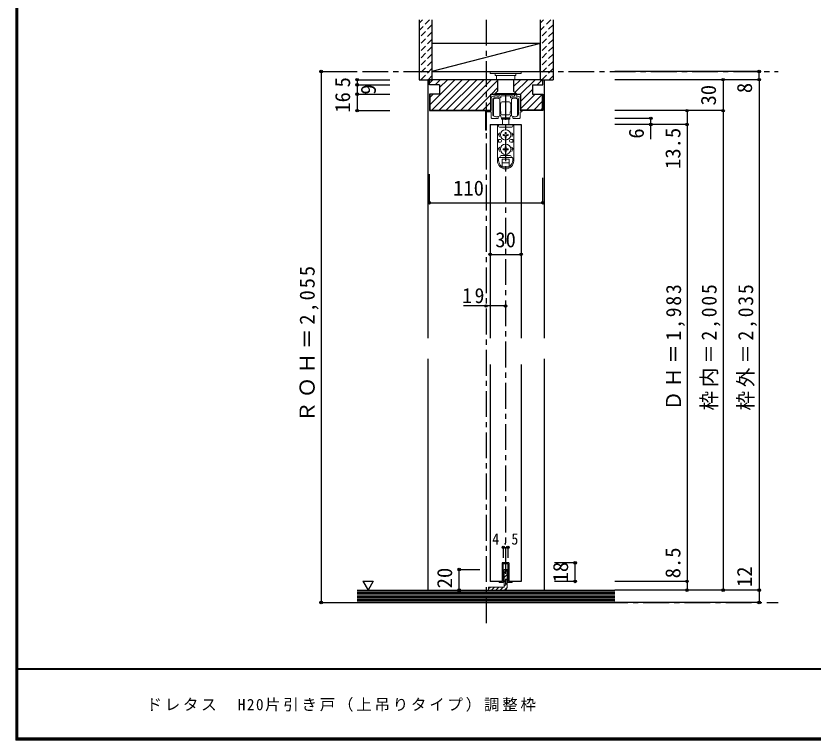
# Model space of a CAD drawing. Units: millimetres at full size, sheet at 1:5. Extents: x -973 to 977, y -718 to 696.
# Drawn here: x -973 to -200, y -701 to 1 of the extents above; entities that cross this region are included whole.
import ezdxf
from ezdxf.enums import TextEntityAlignment as Align

# ---------------------------------------------------------------- set-up
doc = ezdxf.new("R2010")
doc.units = ezdxf.units.MM
doc.header["$LTSCALE"] = 5
doc.header["$PDMODE"] = 32
doc.header["$PDSIZE"] = 2.5
doc.linetypes.add('CHAIN1', pattern=[8, 5, -1, 1, -1])
doc.linetypes.add('DASHED1', pattern=[1.8, 1.2, -0.6])
for name, color, linetype in [('0-1_通り芯', 4, 'CHAIN1'), ('0-2_柱', 7, 'Continuous'), ('0-3_仕上げ', 2, 'Continuous'), ('0-4_枠', 3, 'Continuous'), ('0-6_扉', 2, 'Continuous'), ('0-A_文字', 7, 'Continuous'), ('0-B_寸法', 7, 'Continuous'), ('0-C_ハッチ', 4, 'DASHED1'), ('F-1_枠', 6, 'Continuous'), ('F-A_文字', 7, 'Continuous')]:
    doc.layers.add(name, color=color, linetype=linetype)
doc.layers.add('0-7_金物', color=7, linetype='Continuous', lineweight=18)
doc.styles.add('ＭＳ ゴシック', font='')
doc.styles.get('ＭＳ ゴシック').set_extended_font_data('MS Gothic')

# ---------------------------------------------------------------- blocks, each defined once
blk = doc.blocks.new('戸車(上吊)')
at = {"layer": '0-7_金物'}
for p, q in [((-11.601, 12.792), (-11.601, 28.792)), ((-5.601, 28.792), (-5.601, 20.792)), ((-5.601, 24.792), (-5.301, 24.792)), ((-5.601, 23.292), (-5.101, 23.292)), ((-5.101, 24.592), (-5.301, 24.792)), ((-5.301, 23.292), (-5.101, 23.492)), ((-5.101, 24.792), (-5.101, 20.792)), ((-5.001, 24.792), (-5.101, 24.792)), ((-3.501, 26.292), (-0.001, 26.292)), ((3.499, 26.292), (-0.001, 26.292)), ((4.999, 24.792), (5.099, 24.792)), ((5.099, 24.792), (5.099, 20.792)), ((5.099, 24.592), (5.299, 24.792)), ((5.299, 23.292), (5.099, 23.492)), ((5.599, 23.292), (5.099, 23.292)), ((5.599, 24.792), (5.299, 24.792)), ((5.599, 28.792), (5.599, 20.792)), ((11.599, 12.792), (11.599, 28.792)), ((-5.601, 20.792), (-5.601, 12.792)), ((-5.601, 18.292), (-5.101, 18.292)), ((-5.601, 16.792), (-5.301, 16.792)), ((-5.101, 18.092), (-5.301, 18.292)), ((-5.101, 16.992), (-5.301, 16.792)), ((-5.101, 16.792), (-5.101, 20.792)), ((-5.001, 16.792), (-5.101, 16.792)), ((-4.501, 14.792), (-4.501, 16.292)), ((4.499, 14.792), (4.499, 16.292)), ((4.999, 16.792), (5.099, 16.792)), ((5.099, 16.792), (5.099, 20.792)), ((5.099, 18.092), (5.299, 18.292)), ((5.599, 18.292), (5.099, 18.292)), ((5.099, 16.992), (5.299, 16.792)), ((5.599, 16.792), (5.299, 16.792)), ((5.599, 20.792), (5.599, 12.792)), ((-4.001, 10.492), (-4.001, 9.492)), ((3.999, 10.492), (-4.001, 10.492)), ((-4.001, 9.492), (3.999, 9.492)), ((-3.501, 13.792), (-0.001, 13.792)), ((-0.001, 10.792), (-3.501, 10.792)), ((-3.001, 10.792), (-3.001, 10.492)), ((-3.001, 4.292), (-3.001, 9.492)), ((3.499, 13.792), (-0.001, 13.792)), ((-0.001, 10.792), (3.499, 10.792)), ((2.999, 10.792), (2.999, 10.492)), ((2.999, 9.492), (2.999, 4.292)), ((3.999, 10.492), (3.999, 9.492)), ((-7.9, 4.292), (-7.9, -30.608)), ((-7.857, 4.292), (7.943, 4.292)), ((-6.9, 4.292), (-6.9, 2.792)), ((-5.9, 1.792), (5.9, 1.792)), ((6.9, 4.292), (6.9, 2.792)), ((7.9, 4.292), (7.9, -30.608)), ((-5.657, -3.708), (-7.5, -5.708)), ((-6.4, -5.708), (-7.5, -5.708)), ((-0.52, -5.188), (-2.45, -5.222)), ((-2.45, -5.222), (-2.45, -6.194)), ((-0.52, -6.227), (-2.45, -6.194)), ((-0.52, -5.188), (-0.486, -3.258)), ((-0.52, -6.227), (-0.486, -8.158)), ((0.486, -3.258), (-0.486, -3.258)), ((0.52, -5.188), (0.486, -3.258)), ((0.52, -6.227), (0.486, -8.158)), ((0.52, -5.188), (2.45, -5.222)), ((0.52, -6.227), (2.45, -6.194)), ((2.45, -6.194), (2.45, -5.222)), ((5.657, -3.708), (7.5, -5.708)), ((6.4, -5.708), (7.5, -5.708)), ((-6.9, -10.208), (-6.9, -12.708)), ((-4.9, -10.208), (-6.9, -10.208)), ((-4.9, -12.708), (-6.9, -12.708)), ((-3.9, -11.208), (-3.9, -11.708)), ((-0.486, -8.158), (0.486, -8.158)), ((3.9, -11.208), (3.9, -11.708)), ((4.9, -10.208), (6.9, -10.208)), ((4.9, -12.708), (6.9, -12.708)), ((6.9, -10.208), (6.9, -12.708)), ((-5.657, -17.708), (-7.5, -19.708)), ((-6.4, -19.708), (-7.5, -19.708)), ((-0.52, -19.188), (-2.45, -19.222)), ((-2.45, -19.222), (-2.45, -20.194)), ((-0.52, -20.227), (-2.45, -20.194)), ((-0.52, -19.188), (-0.486, -17.258)), ((-0.52, -20.227), (-0.486, -22.158)), ((0.486, -17.258), (-0.486, -17.258)), ((-0.486, -22.158), (0.486, -22.158)), ((0.52, -19.188), (0.486, -17.258)), ((0.52, -20.227), (0.486, -22.158)), ((0.52, -19.188), (2.45, -19.222)), ((0.52, -20.227), (2.45, -20.194)), ((2.45, -20.194), (2.45, -19.222)), ((5.657, -17.708), (7.5, -19.708)), ((6.4, -19.708), (7.5, -19.708)), ((-6.9, -30.608), (-6.9, -28.208)), ((-6.4, -27.708), (6.4, -27.708)), ((-4.4, -25.708), (4.4, -25.708)), ((-3.5, -29.208), (3.5, -29.208)), ((-3.5, -36.554), (-3.5, -29.208)), ((3.5, -36.554), (3.5, -29.208)), ((6.9, -30.608), (6.9, -28.208)), ((-3.5, -32.708), (3.5, -32.708)), ((-3.028, -36.808), (3.028, -36.808))]:
    blk.add_line(p, q, dxfattribs=at)
for centre in [(0, -5.708), (0, -19.708)]:
    blk.add_circle(centre, 5, dxfattribs=at)
for centre, radius, start, end in [((-8.601, 24.792), 5, 53.1301, 126.8699), ((-5.001, 25.292), 0.5, 270, 0), ((-3.501, 25.292), 1, 90, 180), ((3.499, 25.292), 1, 0, 90), ((4.999, 25.292), 0.5, 180, 270), ((8.599, 24.792), 5, 53.1301, 126.8699), ((-5.001, 16.292), 0.5, 0, 90), ((4.999, 16.292), 0.5, 90, 180), ((-8.601, 16.792), 5, 233.1301, 306.8699), ((-6.501, 11.792), 2, 0, 63.25632), ((-3.501, 14.792), 1, 180, 270), ((-3.501, 11.792), 1, 180, 270), ((3.499, 14.792), 1, 270, 0), ((3.499, 11.792), 1, 270, 0), ((6.499, 11.792), 2, 116.74368, 180), ((8.599, 16.792), 5, 233.1301, 306.8699), ((-5.9, 2.792), 1, 180, 270), ((5.9, 2.792), 1, 270, 0), ((0, -5.708), 6.4, 167.82427, 198.20996), ((0, -5.708), 6.4, 341.79004, 12.17573), ((-4.9, -11.208), 1, 0, 90), ((-4.9, -11.708), 1, 270, 0), ((4.9, -11.208), 1, 90, 180), ((4.9, -11.708), 1, 180, 270), ((0, -19.708), 6.4, 167.82427, 198.20996), ((0, -19.708), 6.4, 341.79004, 12.17573), ((0, -30.808), 7.9, 180, 0), ((-6.4, -28.208), 0.5, 90, 180), ((0, -30.608), 6.9, 180, 0), ((-6.4, -26.708), 1, 270, 0), ((-4.4, -26.708), 1, 90, 180), ((4.4, -26.708), 1, 0, 90), ((6.4, -26.708), 1, 180, 270), ((6.4, -28.208), 0.5, 0, 90)]:
    blk.add_arc(centre, radius, start, end, dxfattribs=at)
blk = doc.blocks.new('レール金物(幕板付)')
at = {"layer": '0-7_金物'}
for p, q in [((-13.092, 7.847), (-11.742, 7.847)), ((-11.242, 8.347), (-11.242, 9.347)), ((-10.742, 9.847), (-10.242, 9.847)), ((-9.742, 9.347), (-9.742, 8.347)), ((-9.242, 7.847), (-7.742, 7.847)), ((-7.242, 8.347), (-7.242, 9.347)), ((-6.742, 9.847), (4.558, 9.847)), ((-5.742, 8.047), (-5.742, 6.647)), ((3.558, 6.647), (3.558, 8.047)), ((5.058, 9.347), (5.058, 8.347)), ((5.558, 7.847), (7.058, 7.847)), ((7.558, 8.347), (7.558, 9.347)), ((8.058, 9.847), (8.558, 9.847)), ((9.058, 9.347), (9.058, 8.347)), ((9.558, 7.847), (10.908, 7.847)), ((-13.592, 4.847), (-13.592, -9.939)), ((-6.042, 6.347), (-12.092, 6.347)), ((9.908, 6.347), (3.858, 6.347)), ((11.408, -9.939), (11.408, 4.847)), ((17.308, -24.553), (17.308, -7.553)), ((18.508, -6.353), (18.508, -24.553)), ((-8.742, -13.653), (-14.592, -13.653)), ((-8.242, -12.265), (-8.242, -13.153)), ((6.058, -13.153), (6.058, -12.265)), ((6.437, -11.975), (7.679, -12.153)), ((12.408, -13.653), (6.558, -13.653))]:
    blk.add_line(p, q, dxfattribs=at)
for points in [[(3.258, 8.347), (-0.792, 8.347), (-1.092, 8.647), (-1.392, 8.347), (-5.442, 8.347)], [(-16.492, -6.153), (-15.092, -6.153), (-15.092, 5.847)], [(12.908, 5.847), (12.908, -6.153), (18.308, -6.153)], [(-15.092, -13.153), (-15.092, -7.353), (-16.492, -7.353)], [(17.108, -7.353), (12.908, -7.353), (12.908, -13.153)]]:
    blk.add_lwpolyline(points, dxfattribs=at)
for centre, radius, start, end in [((-13.092, 5.847), 2, 90, 180), ((-11.742, 8.347), 0.5, 270, 0), ((-10.742, 9.347), 0.5, 90, 180), ((-10.242, 9.347), 0.5, 0, 90), ((-9.242, 8.347), 0.5, 180, 270), ((-7.742, 8.347), 0.5, 270, 0), ((-6.742, 9.347), 0.5, 90, 180), ((-5.442, 8.047), 0.3, 90, 180), ((3.258, 8.047), 0.3, 360, 90), ((4.558, 9.347), 0.5, 360, 90), ((5.558, 8.347), 0.5, 180, 270), ((7.058, 8.347), 0.5, 270, 360), ((8.058, 9.347), 0.5, 90, 180), ((8.558, 9.347), 0.5, 360, 90), ((9.558, 8.347), 0.5, 180, 270), ((10.908, 5.847), 2, 0, 90), ((-12.092, 4.847), 1.5, 90, 180), ((-6.042, 6.647), 0.3, 270, 360), ((3.858, 6.647), 0.3, 180, 270), ((9.908, 4.847), 1.5, 0, 90), ((-16.492, -6.753), 0.6, 90, 270), ((17.108, -7.553), 0.2, 360, 90), ((18.308, -6.353), 0.2, 0, 90), ((-14.592, -13.153), 0.5, 180, 270), ((-13.292, -9.939), 0.3, 180, 192.08406), ((-11.63, -9.583), 2, 192.08406, 228.89829), ((-9.863, -7.153), 5, 231.94944, 270), ((-9.95, -7.112), 5.042, 270.99736, 285.28454), ((-8.742, -13.153), 0.5, 270, 0), ((-8.542, -12.265), 0.3, 360, 105.31651), ((6.358, -12.265), 0.3, 74.68349, 180), ((6.558, -13.153), 0.5, 180, 270), ((7.679, -7.153), 5, 270, 308.05056), ((9.446, -9.583), 2, 311.10171, 347.91594), ((11.108, -9.939), 0.3, 347.91594, 0), ((12.408, -13.153), 0.5, 270, 360), ((17.908, -24.553), 0.6, 180, 0)]:
    blk.add_arc(centre, radius, start, end, dxfattribs=at)

msp = doc.modelspace()

# ---------------------------------------------------------------- linework, layer by layer
at = {"layer": '0-1_通り芯'}
for p, q in [((-517.203, -2.5), (-517.203, -587.543)), ((-677.203, -52.5), (-233.609, -52.5)), ((-498.203, -74.5), (-498.203, -555.5)), ((-644.594, -567.5), (-233.609, -567.5))]:
    msp.add_line(p, q, dxfattribs=at)
at = {"layer": '0-2_柱'}
msp.add_line((-464.703, -25.5), (-569.703, -52.5), dxfattribs=at)
msp.add_lwpolyline([(-569.703, -52.5), (-464.703, -52.5), (-464.703, -25.5), (-569.703, -25.5)], close=True, dxfattribs=at)
at = {"layer": '0-3_仕上げ'}
for p, q in [((-582.203, -2.5), (-582.203, -60.5)), ((-569.703, -2.5), (-569.703, -60.5)), ((-464.703, -2.5), (-464.703, -60.5)), ((-452.203, -2.5), (-452.203, -60.5)), ((-582.203, -60.5), (-569.703, -60.5)), ((-464.703, -60.5), (-452.203, -60.5)), ((-642.203, -555.5), (-392.203, -555.5)), ((-642.203, -567.5), (-392.203, -567.5))]:
    msp.add_line(p, q, dxfattribs=at)
at = {"layer": '0-3_仕上げ', "color": 7}
for p, q in [((-642.203, -557), (-392.203, -557)), ((-642.203, -558.5), (-392.203, -558.5)), ((-642.203, -560), (-392.203, -560)), ((-642.203, -561.5), (-392.203, -561.5)), ((-642.203, -563), (-392.203, -563)), ((-642.203, -564.5), (-392.203, -564.5)), ((-642.203, -566), (-392.203, -566))]:
    msp.add_line(p, q, dxfattribs=at)
at = {"layer": '0-4_枠', "color": 4}
for p, q in [((-572.203, -60.5), (-573.703, -60.5)), ((-573.703, -60.5), (-573.703, -311.049)), ((-462.203, -60.5), (-460.703, -60.5)), ((-460.703, -60.5), (-460.703, -311.049)), ((-573.703, -331.049), (-573.703, -555.5)), ((-460.703, -331.049), (-460.703, -555.5))]:
    msp.add_line(p, q, dxfattribs=at)
at = {"layer": '0-4_枠'}
for p, q in [((-462.203, -60.5), (-572.203, -60.5)), ((-462.203, -65.5), (-462.203, -60.5)), ((-562.203, -65.5), (-562.203, -74.5)), ((-472.203, -65.5), (-472.203, -74.5)), ((-472.203, -65.5), (-462.203, -65.5)), ((-571.703, -74.5), (-571.703, -90)), ((-512.603, -74.5), (-483.803, -74.5)), ((-512.603, -90.5), (-512.603, -74.5)), ((-483.803, -74.5), (-483.803, -90.5)), ((-472.203, -74.5), (-462.203, -74.5)), ((-462.703, -74.5), (-462.703, -90)), ((-462.203, -74.5), (-462.203, -90.5)), ((-572.203, -90.5), (-512.604, -90.5)), ((-571.703, -90), (-512.604, -90)), ((-462.703, -90), (-483.803, -90)), ((-462.203, -90.5), (-483.803, -90.5))]:
    msp.add_line(p, q, dxfattribs=at)
for points in [[(-562.203, -65.5), (-572.203, -65.5), (-572.203, -60.5)], [(-562.203, -74.5), (-572.203, -74.5), (-572.203, -90.5)]]:
    msp.add_lwpolyline(points, dxfattribs=at)
at = {"layer": '0-6_扉', "color": 6}
for p, q in [((-513.203, -104), (-483.203, -104)), ((-513.203, -104), (-513.203, -311.049)), ((-483.203, -104), (-483.203, -311.049)), ((-513.203, -336.601), (-513.203, -547)), ((-483.203, -336.601), (-483.203, -547)), ((-494.953, -529), (-494.953, -547)), ((-501.453, -547), (-513.203, -547)), ((-483.203, -547), (-494.953, -547))]:
    msp.add_line(p, q, dxfattribs=at)
msp.add_lwpolyline([(-494.953, -529), (-501.453, -529), (-501.453, -547)], dxfattribs=at)
at = {"layer": '0-7_金物'}
for p, q in [((-513.404, -52.5), (-483.404, -52.5)), ((-483.203, -52.5), (-483.203, -54.5)), ((-508.203, -54.5), (-508.203, -56.5)), ((-508.203, -56.5), (-488.203, -56.5)), ((-507.203, -56.5), (-507.203, -60.5)), ((-489.203, -60.5), (-489.203, -56.5)), ((-488.203, -54.5), (-488.203, -56.5)), ((-501.453, -529), (-494.953, -529)), ((-495.953, -530), (-500.453, -530)), ((-500.453, -548), (-500.453, -530)), ((-495.953, -530), (-495.953, -548)), ((-494.953, -529), (-494.953, -547)), ((-500.453, -548), (-504.453, -548)), ((-495.953, -548), (-491.953, -548))]:
    msp.add_line(p, q, dxfattribs=at)
at = {"layer": '0-7_金物', "color": 3}
for p, q in [((-499.703, -535.5), (-499.703, -552.5)), ((-499.703, -535.5), (-496.703, -535.5)), ((-496.703, -552.5), (-496.703, -535.5)), ((-514.703, -552.5), (-499.703, -552.5)), ((-514.703, -552.5), (-514.703, -555.5)), ((-499.703, -555.5), (-514.703, -555.5))]:
    msp.add_line(p, q, dxfattribs=at)
at = {"layer": '0-7_金物'}
for points in [[(-513.203, -52.5), (-513.203, -54.5), (-483.203, -54.5)], [(-504.453, -548), (-504.453, -547), (-501.453, -547), (-501.453, -529)], [(-494.953, -547), (-491.953, -547), (-491.953, -548)]]:
    msp.add_lwpolyline(points, dxfattribs=at)
at = {"layer": '0-7_金物', "color": 3}
msp.add_arc((-499.703, -552.5), 3, 270, 0, dxfattribs=at)
at = {"layer": '0-A_文字'}
for p, q in [((-636.638, -546.686), (-626.638, -546.686)), ((-636.638, -546.686), (-631.638, -555.347)), ((-626.638, -546.686), (-631.638, -555.347))]:
    msp.add_line(p, q, dxfattribs=at)
at = {"layer": '0-B_寸法', "color": 4}
for p, q in [((-677.203, -52.5), (-642.203, -52.5)), ((-677.203, -52.5), (-677.203, -567.5)), ((-252.203, -52.5), (-392.203, -52.5)), ((-252.203, -60.5), (-252.203, -52.5)), ((-642.203, -60.5), (-610.703, -60.5)), ((-642.203, -60.5), (-642.203, -65.5)), ((-252.203, -60.5), (-392.203, -60.5)), ((-287.203, -60.5), (-287.203, -555.5)), ((-252.203, -60.5), (-252.203, -567.5)), ((-642.203, -65.5), (-642.203, -74.5)), ((-642.203, -65.5), (-610.703, -65.5)), ((-642.203, -74.5), (-642.203, -90.5)), ((-642.203, -74.5), (-610.703, -74.5)), ((-642.203, -90.5), (-610.703, -90.5)), ((-287.203, -90.5), (-392.203, -90.5)), ((-322.203, -90.5), (-322.203, -555.5)), ((-357.203, -98), (-392.203, -98)), ((-357.203, -118.295), (-357.203, -98)), ((-322.203, -104), (-392.203, -104)), ((-572.203, -179.804), (-572.203, -152.246)), ((-462.203, -179.804), (-462.203, -155.746)), ((-572.203, -179.804), (-462.203, -179.804)), ((-513.203, -229.912), (-483.203, -229.912)), ((-498.203, -279.912), (-539.203, -279.912)), ((-500.453, -514), (-495.953, -514)), ((-500.453, -514), (-500.453, -524)), ((-495.953, -514), (-495.953, -524)), ((-430.703, -529), (-450.703, -529)), ((-430.703, -547), (-430.703, -529)), ((-543.203, -535.5), (-523.203, -535.5)), ((-543.203, -555.5), (-543.203, -535.5)), ((-430.703, -547), (-450.703, -547)), ((-322.203, -547), (-392.203, -547)), ((-543.203, -555.5), (-523.203, -555.5)), ((-252.203, -555.5), (-392.203, -555.5)), ((-677.203, -567.5), (-642.203, -567.5)), ((-252.203, -567.5), (-392.203, -567.5))]:
    msp.add_line(p, q, dxfattribs=at)
at = {"layer": '0-B_寸法'}
for p in [(-677.203, -52.5), (-252.203, -52.5), (-642.203, -60.5), (-287.203, -60.5), (-252.203, -60.5), (-642.203, -65.5), (-642.203, -74.5), (-642.203, -90.5), (-322.203, -90.5), (-287.203, -90.5), (-357.203, -98), (-357.203, -104), (-322.203, -104), (-572.203, -179.804), (-462.203, -179.804), (-513.203, -229.912), (-483.203, -229.912), (-517.203, -279.912), (-498.203, -279.912), (-500.453, -514), (-495.953, -514), (-430.703, -529), (-543.203, -535.5), (-430.703, -547), (-322.203, -547), (-543.203, -555.5), (-322.203, -555.5), (-287.203, -555.5), (-252.203, -555.5), (-677.203, -567.5), (-252.203, -567.5)]:
    msp.add_point(p, dxfattribs=at)
at = {"layer": '0-C_ハッチ'}
for p, q in [((-578.992, -2.5), (-582.203, -5.711)), ((-571.921, -2.5), (-582.203, -12.782)), ((-569.703, -7.353), (-582.203, -19.853)), ((-461.492, -2.5), (-464.703, -5.711)), ((-454.421, -2.5), (-464.703, -12.782)), ((-452.203, -7.353), (-464.703, -19.853)), ((-569.703, -14.424), (-582.203, -26.924)), ((-452.203, -14.424), (-464.703, -26.924)), ((-569.703, -21.495), (-582.203, -33.995)), ((-452.203, -21.495), (-464.703, -33.995)), ((-569.703, -28.566), (-582.203, -41.066)), ((-452.203, -28.566), (-464.703, -41.066)), ((-569.703, -35.637), (-582.203, -48.137)), ((-452.203, -35.637), (-464.703, -48.137)), ((-569.703, -42.709), (-582.203, -55.209)), ((-452.203, -42.709), (-464.703, -55.209)), ((-569.703, -49.78), (-580.423, -60.5)), ((-452.203, -49.78), (-462.923, -60.5)), ((-569.703, -56.851), (-573.352, -60.5)), ((-452.203, -56.851), (-455.852, -60.5))]:
    msp.add_line(p, q, dxfattribs=at)
at = {"layer": '0-C_ハッチ', "linetype": 'Continuous'}
for p, q in [((-572.203, -64.02), (-568.683, -60.5)), ((-571.703, -84.733), (-547.47, -60.5)), ((-569.899, -90), (-540.399, -60.5)), ((-566.612, -65.5), (-561.612, -60.5)), ((-562.828, -90), (-533.328, -60.5)), ((-562.203, -68.162), (-554.541, -60.5)), ((-555.757, -90), (-526.257, -60.5)), ((-548.686, -90), (-519.186, -60.5)), ((-541.615, -90), (-512.115, -60.5)), ((-534.544, -90), (-505.953, -61.409)), ((-490.453, -67.123), (-483.83, -60.5)), ((-489.117, -72.858), (-476.759, -60.5)), ((-483.804, -74.615), (-469.688, -60.5)), ((-467.617, -65.5), (-462.617, -60.5)), ((-511.973, -74.5), (-505.953, -68.48)), ((-571.703, -77.662), (-568.541, -74.5)), ((-527.473, -90), (-512.603, -75.13)), ((-483.804, -81.687), (-472.203, -70.086)), ((-483.804, -88.758), (-469.546, -74.5)), ((-477.975, -90), (-462.703, -74.728)), ((-520.402, -90), (-512.603, -82.201)), ((-470.904, -90), (-462.703, -81.799)), ((-513.33, -90), (-512.603, -89.273)), ((-463.833, -90), (-462.703, -88.87)), ((-499.703, -538.982), (-496.703, -535.982)), ((-499.703, -543.225), (-496.703, -540.225)), ((-499.703, -547.468), (-496.703, -544.468)), ((-499.703, -551.71), (-496.703, -548.71)), ((-514.703, -553.982), (-513.221, -552.5)), ((-511.978, -555.5), (-508.978, -552.5)), ((-507.735, -555.5), (-504.735, -552.5)), ((-503.493, -555.5), (-500.493, -552.5)), ((-499.209, -555.459), (-496.743, -552.993))]:
    msp.add_line(p, q, dxfattribs=at)
at = {"layer": '0-C_ハッチ', "color": 3, "linetype": 'Continuous'}
for p, q in [((-505.953, -60.5), (-505.953, -71.586)), ((-490.453, -60.5), (-490.453, -71.586)), ((-512.604, -74.5), (-483.804, -74.5)), ((-508.803, -74.3), (-505.953, -71.586)), ((-487.603, -74.3), (-508.803, -74.3)), ((-508.803, -74.5), (-508.803, -74.3)), ((-487.603, -74.3), (-490.453, -71.586)), ((-487.603, -74.3), (-487.603, -74.5))]:
    msp.add_line(p, q, dxfattribs=at)
at = {"layer": 'F-1_枠'}
for p, q in [((-973.347, 695.833), (-973.347, -700.833)), ((-972.514, 695.833), (-972.514, -700.833)), ((-971.68, 695.833), (-971.68, -700.833)), ((976.653, -631.667), (-973.347, -631.667)), ((976.653, -632.5), (-973.347, -632.5)), ((976.653, -699.167), (-973.347, -699.167)), ((976.653, -700), (-973.347, -700)), ((976.653, -700.833), (-973.347, -700.833))]:
    msp.add_line(p, q, dxfattribs=at)

# ---------------------------------------------------------------- block references
at = {"layer": '0-7_金物', "xscale": -1}
msp.add_blockref('レール金物(幕板付)', (-499.295, -84.347), dxfattribs=at)
at = {"layer": '0-7_金物'}
msp.add_blockref('戸車(上吊)', (-498.202, -108.292), dxfattribs=at)

# ---------------------------------------------------------------- texts
at = {"layer": '0-B_寸法', "style": 'ＭＳ ゴシック'}
for s, p in [('5', (-644.703, -68)), ('9', (-619.703, -75)), ('30', (-289.703, -85.5)), ('8', (-254.703, -73.5)), ('16', (-644.703, -92.5)), ('6', (-359.703, -117.639)), ('13.5', (-324.203, -147)), ('8.5', (-324.203, -544)), ('18', (-433.203, -548)), ('12', (-254.703, -552.5)), ('20', (-545.703, -553.707))]:
    msp.add_text(s, height=14.66, rotation=90, dxfattribs=at).set_placement(p, align=Align.BOTTOM_LEFT)
for s, p in [('110', (-549.14, -177.304)), ('30', (-508.203, -227.412))]:
    msp.add_text(s, height=14.66, dxfattribs=at).set_placement(p, align=Align.BOTTOM_LEFT)
at = {"layer": '0-B_寸法', "char_height": 14.66, "attachment_point": 7, "rotation": 90, "style": 'ＭＳ ゴシック'}
for s, insert in [('\\T1.18;ＲＯＨ＝2,055', (-679.703, -392.5)), ('\\T1.19;\\W0.95;ＤＨ＝1,983', (-324.203, -381.25)), ('\\T1.19;\\W0.95;枠内＝2,005', (-289.703, -381.25)), ('\\T1.19;\\W0.95;枠外＝2,035', (-254.203, -381.25))]:
    msp.add_mtext(s, dxfattribs=dict(at, insert=insert))
at = {"layer": '0-B_寸法', "attachment_point": 7, "style": 'ＭＳ ゴシック'}
for s, insert, char_height in [('\\T1.27;\\W0.95;19', (-540.328, -277.412), 14.66), ('\\T1.38;\\W0.9;4.5', (-511.203, -511.5), 11)]:
    msp.add_mtext(s, dxfattribs=dict(at, insert=insert, char_height=char_height))
at = {"layer": 'F-A_文字', "insert": (-846.68, -673.333), "char_height": 11, "attachment_point": 7, "style": 'ＭＳ ゴシック'}
msp.add_mtext('\\T1.18;ドレタス\u3000H20片引き戸（上吊りタイプ）調整枠', dxfattribs=at)

doc.saveas('drawing.dxf')
